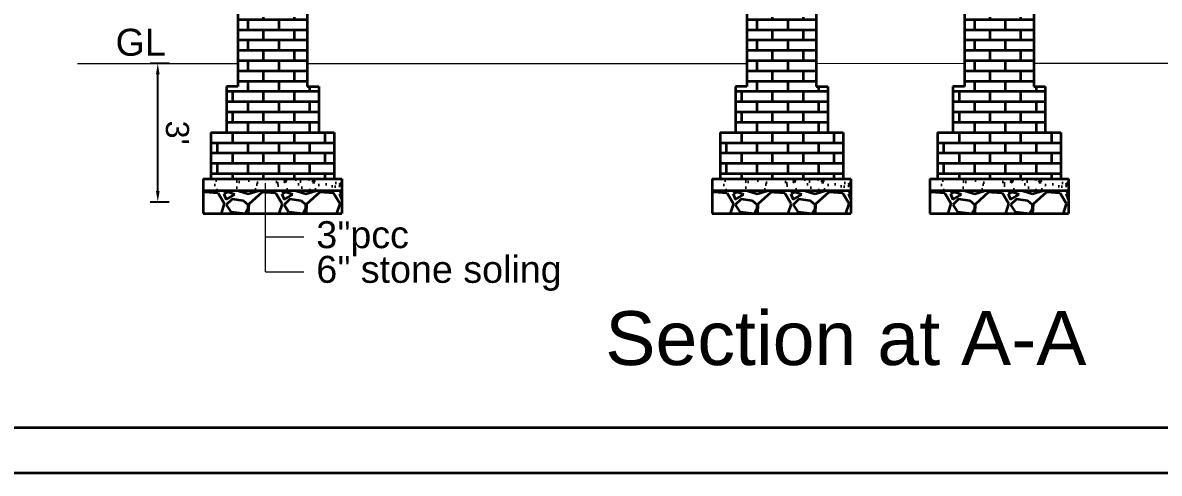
# Model space of a CAD drawing. Header units: inches. Extents: x 392906 to 410488, y -52747 to -40742.
# Drawn here: x 395127.8 to 395423.1, y -52746.6 to -52629.7 of the extents above; entities that cross this region are included whole.
import ezdxf

# ---------------------------------------------------------------- set-up
doc = ezdxf.new("R2010")
doc.units = ezdxf.units.IN
doc.header["$LTSCALE"] = 2
doc.header["$MEASUREMENT"] = 0
doc.header["$PDMODE"] = 34
doc.layers.get('0').update_dxf_attribs({"linetype": 'CONTINUOUS'})
doc.layers.get('DEFPOINTS').update_dxf_attribs({"color": 141, "linetype": 'CONTINUOUS'})
doc.layers.add('door', color=20, linetype='CONTINUOUS', lineweight=35)
doc.layers.add('Normal Wall', color=7, linetype='CONTINUOUS', lineweight=35, true_color=0xffaf89)
doc.styles.add('Lettring Text', font='arial.ttf')
doc.styles.get("Standard").update_dxf_attribs({"font": 'ARIALN.TTF'})
doc.dimstyles.new('Copy of Standard', dxfattribs={"dimtxt": 6, "dimasz": 2.875, "dimexe": 2, "dimexo": 4, "dimgap": 2, "dimtad": 1, "dimdec": 0, "dimrnd": 1, "dimzin": 0, "dimdsep": 46, "dimlunit": 4, "dimtxsty": 'Lettring Text', "dimcen": 0.1, "dimclrd": 7, "dimclre": 7, "dimclrt": 7, "dimazin": 0, "dimtfac": 0.645, "dimtdec": 0, "dimtmove": 1, "dimatfit": 0, "dimfxl": 3, "dimfxlon": 1, "dimtfillclr": 256, "dimtolj": 1, "dimtzin": 0, "dimlwd": -1, "dimlwe": -1, "dimarcsym": 2})
pattern_1 = [(228.0127875, (34147.0925, -21891.3475), (-120, -135), [2.01804, -199.7863207]), (184.96974073, (34145.7425, -21892.84754), (180, 15), [3.46302, -342.8388714]), (132.51044708, (34142.2925, -21893.1475), (150, -165), [2.44182, -241.74048894]), (267.273689, (34136.4425, -21896.89754), (15, 300), [3.15357, -312.2033706]), (292.83365418, (34136.2925, -21900.04754), (-75, 180), [3.092325, -306.1405969]), (357.273689, (34137.4925, -21902.89754), (-300, 15), [3.15357, -312.2033706]), (37.69424047, (34140.6425, -21903.04754), (-195, -150), [4.170435, -412.87272823]), (72.25532837, (34143.9425, -21900.49754), (105, 330), [3.93732, -389.79482245]), (121.42956562, (34145.1425, -21896.74754), (-120, 195), [3.16425, -313.26109665]), (175.2363583, (34143.4925, -21894.0475), (165, -15), [3.61248, -177.0114387]), (222.3974378, (34139.8925, -21893.74754), (-180, -165), [4.67172, -462.5006251]), (138.81407483, (34151.2925, -21897.0475), (-105, 90), [1.594515, -157.8576722]), (171.4692344, (34150.0925, -21895.99754), (195, -30), [3.033555, -300.32267124]), (225, (34147.093, -21895.548), (-2e-15, -15), [2.121315, -19.09188844]), (203.1985905, (34146.0425, -21893.7475), (75, 30), [1.14237, -113.0942266]), (291.8014095, (34144.9925, -21894.1975), (-15, 45), [1.615545, -79.1619271]), (30.9637565, (34145.5925, -21895.6975), (45, 30), [2.623935, -84.8403434]), (161.5650512, (34147.8425, -21894.3475), (30, -15), [1.897365, -45.5367999]), (16.38954033, (34136.2925, -21894.1975), (150, 45), [2.658, -263.1426772]), (70.34617594, (34138.8425, -21893.4475), (-60, -165), [2.229915, -220.7611162]), (293.1985905, (34147.8425, -21891.3475), (-30, 75), [2.284725, -111.9518716]), (343.61045967, (34148.7425, -21893.4475), (-150, 45), [2.658, -263.1426772]), (339.4439548, (34136.2925, -21903.4975), (-75, 30), [2.5632, -125.5968562]), (294.77514057, (34138.6925, -21904.3975), (-75, 165), [2.14767, -212.61964595]), (66.8014095, (34147.9925, -21906.3475), (30, 75), [2.284725, -111.9518716]), (17.35402464, (34148.8925, -21904.2475), (-195, -60), [2.514465, -248.9313542]), (69.4439548, (34140.6425, -21906.3475), (-30, -75), [1.2816, -126.8784562]), (101.3099325, (34147.0925, -21906.3475), (-15, 60), [0.76485, -75.7204427]), (165.9637565, (34146.9425, -21905.5975), (45, -15), [3.092325, -58.7542594]), (186.00900596, (34143.9425, -21904.84754), (150, 15), [2.86575, -283.7088476]), (303.6900675, (34145.5925, -21897.0475), (-15, 30), [2.16333, -51.91993913]), (353.15722659, (34146.7925, -21898.84754), (255, -30), [3.77691, -373.91343936]), (60.9453959, (34150.5425, -21899.2975), (-60, -105), [1.54434, -152.8901121]), (90, (34151.293, -21897.948), (-15, 15), [0.9, -14.1]), (120.25643716, (34143.6425, -21904.3975), (60, -105), [2.08386, -206.30279984]), (48.0127875, (34142.5925, -21902.5975), (120, 135), [4.03608, -197.7682807]), (0, (34145.293, -21899.598), (15, 15), [3.9, -11.1]), (325.30484647, (34149.1925, -21899.5975), (150, -105), [2.37171, -234.7991145]), (254.0546041, (34151.1425, -21900.9475), (-15, -60), [2.18403, -107.01761834]), (207.64597536, (34150.5425, -21903.04754), (-285, -150), [3.555975, -352.04211273]), (175.42607874, (34147.3925, -21904.69754), (-195, 15), [3.761985, -372.4361011])]
pattern_2 = [(228.0127875, (34279.3332, -21891.3475), (-120, -135), [2.01804, -199.7863207]), (184.96974073, (34277.9832, -21892.84754), (180, 15), [3.46302, -342.8388714]), (132.51044708, (34274.5332, -21893.1475), (150, -165), [2.44182, -241.74048894]), (267.273689, (34268.6832, -21896.89754), (15, 300), [3.15357, -312.2033706]), (292.83365418, (34268.5332, -21900.04754), (-75, 180), [3.092325, -306.1405969]), (357.273689, (34269.7332, -21902.89754), (-300, 15), [3.15357, -312.2033706]), (37.69424047, (34272.8832, -21903.04754), (-195, -150), [4.170435, -412.87272823]), (72.25532837, (34276.1832, -21900.49754), (105, 330), [3.93732, -389.79482245]), (121.42956562, (34277.3832, -21896.74754), (-120, 195), [3.16425, -313.26109665]), (175.2363583, (34275.7332, -21894.0475), (165, -15), [3.61248, -177.0114387]), (222.3974378, (34272.13323, -21893.74754), (-180, -165), [4.67172, -462.5006251]), (138.81407483, (34283.5332, -21897.0475), (-105, 90), [1.594515, -157.8576722]), (171.4692344, (34282.3332, -21895.99754), (195, -30), [3.033555, -300.32267124]), (225, (34279.333, -21895.548), (-2e-15, -15), [2.121315, -19.09188844]), (203.1985905, (34278.2832, -21893.7475), (75, 30), [1.14237, -113.0942266]), (291.8014095, (34277.2332, -21894.1975), (-15, 45), [1.615545, -79.1619271]), (30.9637565, (34277.8332, -21895.6975), (45, 30), [2.623935, -84.8403434]), (161.5650512, (34280.083, -21894.3475), (30, -15), [1.897365, -45.5367999]), (16.38954033, (34268.5332, -21894.1975), (150, 45), [2.658, -263.1426772]), (70.34617594, (34271.0832, -21893.4475), (-60, -165), [2.229915, -220.7611162]), (293.1985905, (34280.0832, -21891.3475), (-30, 75), [2.284725, -111.9518716]), (343.61045967, (34280.9832, -21893.4475), (-150, 45), [2.658, -263.1426772]), (339.4439548, (34268.5332, -21903.4975), (-75, 30), [2.5632, -125.5968562]), (294.77514057, (34270.9332, -21904.3975), (-75, 165), [2.14767, -212.61964595]), (66.8014095, (34280.2332, -21906.3475), (30, 75), [2.284725, -111.9518716]), (17.35402464, (34281.1332, -21904.2475), (-195, -60), [2.514465, -248.9313542]), (69.4439548, (34272.8832, -21906.3475), (-30, -75), [1.2816, -126.8784562]), (101.3099325, (34279.3332, -21906.3475), (-15, 60), [0.76485, -75.7204427]), (165.9637565, (34279.1832, -21905.5975), (45, -15), [3.092325, -58.7542594]), (186.00900596, (34276.1832, -21904.84754), (150, 15), [2.86575, -283.7088476]), (303.6900675, (34277.8332, -21897.0475), (-15, 30), [2.16333, -51.91993913]), (353.15722659, (34279.0332, -21898.84754), (255, -30), [3.77691, -373.91343936]), (60.9453959, (34282.7832, -21899.2975), (-60, -105), [1.54434, -152.8901121]), (90, (34283.533, -21897.948), (-15, 15), [0.9, -14.1]), (120.25643716, (34275.8832, -21904.3975), (60, -105), [2.08386, -206.30279984]), (48.0127875, (34274.8332, -21902.5975), (120, 135), [4.03608, -197.7682807]), (0, (34277.533, -21899.598), (15, 15), [3.9, -11.1]), (325.30484647, (34281.4332, -21899.5975), (150, -105), [2.37171, -234.7991145]), (254.0546041, (34283.3832, -21900.9475), (-15, -60), [2.18403, -107.01761834]), (207.64597536, (34282.7832, -21903.04754), (-285, -150), [3.555975, -352.04211273]), (175.42607874, (34279.6332, -21904.69754), (-195, 15), [3.761985, -372.4361011])]
pattern_3 = [(228.0127875, (34335.843, -21891.3475), (-120, -135), [2.01804, -199.7863207]), (184.96974073, (34334.493, -21892.84754), (180, 15), [3.46302, -342.8388714]), (132.51044708, (34331.043, -21893.1475), (150, -165), [2.44182, -241.74048894]), (267.273689, (34325.193, -21896.89754), (15, 300), [3.15357, -312.2033706]), (292.83365418, (34325.043, -21900.04754), (-75, 180), [3.092325, -306.1405969]), (357.273689, (34326.243, -21902.89754), (-300, 15), [3.15357, -312.2033706]), (37.69424047, (34329.393, -21903.04754), (-195, -150), [4.170435, -412.87272823]), (72.25532837, (34332.693, -21900.49754), (105, 330), [3.93732, -389.79482245]), (121.42956562, (34333.893, -21896.74754), (-120, 195), [3.16425, -313.26109665]), (175.2363583, (34332.243, -21894.0475), (165, -15), [3.61248, -177.0114387]), (222.3974378, (34328.643, -21893.74754), (-180, -165), [4.67172, -462.5006251]), (138.81407483, (34340.043, -21897.0475), (-105, 90), [1.594515, -157.8576722]), (171.4692344, (34338.843, -21895.99754), (195, -30), [3.033555, -300.32267124]), (225, (34335.843, -21895.548), (-2e-15, -15), [2.121315, -19.09188844]), (203.1985905, (34334.793, -21893.7475), (75, 30), [1.14237, -113.0942266]), (291.8014095, (34333.743, -21894.1975), (-15, 45), [1.615545, -79.1619271]), (30.9637565, (34334.343, -21895.6975), (45, 30), [2.623935, -84.8403434]), (161.5650512, (34336.593, -21894.3475), (30, -15), [1.897365, -45.5367999]), (16.38954033, (34325.043, -21894.1975), (150, 45), [2.658, -263.1426772]), (70.34617594, (34327.593, -21893.4475), (-60, -165), [2.229915, -220.7611162]), (293.1985905, (34336.593, -21891.3475), (-30, 75), [2.284725, -111.9518716]), (343.61045967, (34337.493, -21893.4475), (-150, 45), [2.658, -263.1426772]), (339.4439548, (34325.043, -21903.4975), (-75, 30), [2.5632, -125.5968562]), (294.77514057, (34327.443, -21904.3975), (-75, 165), [2.14767, -212.61964595]), (66.8014095, (34336.743, -21906.3475), (30, 75), [2.284725, -111.9518716]), (17.35402464, (34337.643, -21904.2475), (-195, -60), [2.514465, -248.9313542]), (69.4439548, (34329.393, -21906.3475), (-30, -75), [1.2816, -126.8784562]), (101.3099325, (34335.843, -21906.3475), (-15, 60), [0.76485, -75.7204427]), (165.9637565, (34335.693, -21905.5975), (45, -15), [3.092325, -58.7542594]), (186.00900596, (34332.693, -21904.84754), (150, 15), [2.86575, -283.7088476]), (303.6900675, (34334.343, -21897.0475), (-15, 30), [2.16333, -51.91993913]), (353.15722659, (34335.543, -21898.84754), (255, -30), [3.77691, -373.91343936]), (60.9453959, (34339.293, -21899.2975), (-60, -105), [1.54434, -152.8901121]), (90, (34340.043, -21897.948), (-15, 15), [0.9, -14.1]), (120.25643716, (34332.393, -21904.3975), (60, -105), [2.08386, -206.30279984]), (48.0127875, (34331.343, -21902.5975), (120, 135), [4.03608, -197.7682807]), (0, (34334.043, -21899.598), (15, 15), [3.9, -11.1]), (325.30484647, (34337.943, -21899.5975), (150, -105), [2.37171, -234.7991145]), (254.0546041, (34339.893, -21900.9475), (-15, -60), [2.18403, -107.01761834]), (207.64597536, (34339.293, -21903.04754), (-285, -150), [3.555975, -352.04211273]), (175.42607874, (34336.143, -21904.69754), (-195, 15), [3.761985, -372.4361011])]

# ---------------------------------------------------------------- blocks, each defined once
blk = doc.blocks.new('*D1350')
at = {"color": 7, "transparency": 16777216}
for p, q in [((395165.89, -52640.22), (395160.89, -52640.22)), ((395162.89, -52673.34), (395162.89, -52643.1)), ((395165.89, -52676.22), (395160.89, -52676.22))]:
    blk.add_line(p, q, dxfattribs=at)
at = {"color": 7, "linetype": 'ByBlock', "transparency": 16777216}
for points in [[(395163.37, -52643.1), (395162.41, -52643.1), (395162.89, -52640.22)], [(395163.37, -52673.34), (395162.41, -52673.34), (395162.89, -52676.22)]]:
    blk.add_solid(points, dxfattribs=at)
at = {"layer": 'DEFPOINTS', "color": 0, "linetype": 'ByBlock', "transparency": 16777216}
for p in [(395162.89, -52640.22), (395174.71, -52640.22), (395174.71, -52676.21)]:
    blk.add_point(p, dxfattribs=at)
at = {"color": 7, "linetype": 'ByBlock', "lineweight": 5, "transparency": 16777216, "insert": (395167.96, -52658.22), "char_height": 6, "attachment_point": 5, "rotation": 270.0012, "style": 'Lettring Text'}
blk.add_mtext("\\A1;3'", dxfattribs=at)

msp = doc.modelspace()

# ---------------------------------------------------------------- hatches: boundary and pattern name
at = {"layer": 'door', "ltscale": 0.5, "transparency": 33554648}
h = msp.add_hatch(dxfattribs=at)
h.set_pattern_fill('AR-BRSTD', color=256)
h.set_pattern_definition([(0, (239790.3857, -25734.7872), (0, 2.667), []), (90, (239790.3857, -25734.787), (-4, 2.667), [2.667, -2.667])])
h.paths.add_polyline_path([(395201.71, -52628.21), (395183.71, -52628.21), (395183.71, -52646.21), (395201.71, -52646.21)])
h.paths.add_polyline_path([(395204.71, -52646.21), (395180.71, -52646.21), (395180.71, -52658.21), (395201.71, -52658.21), (395204.71, -52658.21)])
h.paths.add_polyline_path([(395208.71, -52658.21), (395201.71, -52658.21), (395180.71, -52658.21), (395176.71, -52658.21), (395176.71, -52670.21), (395208.71, -52670.21)])
h = msp.add_hatch(dxfattribs=at)
h.set_pattern_fill('AR-BRSTD', color=256)
h.set_pattern_definition([(0, (239922.6264, -25734.7872), (0, 2.667), []), (90, (239922.6264, -25734.787), (-4, 2.667), [2.667, -2.667])])
h.paths.add_polyline_path([(395333.95, -52628.21), (395315.95, -52628.21), (395315.95, -52646.21), (395333.95, -52646.21)])
h.paths.add_polyline_path([(395336.95, -52646.21), (395312.95, -52646.21), (395312.95, -52658.21), (395333.95, -52658.21), (395336.95, -52658.21)])
h.paths.add_polyline_path([(395340.95, -52658.21), (395333.95, -52658.21), (395312.95, -52658.21), (395308.95, -52658.21), (395308.95, -52670.21), (395340.95, -52670.21)])
h = msp.add_hatch(dxfattribs=at)
h.set_pattern_fill('AR-BRSTD', color=256)
h.set_pattern_definition([(0, (239979.1361, -25734.7872), (0, 2.667), []), (90, (239979.136, -25734.787), (-4, 2.667), [2.667, -2.667])])
h.paths.add_polyline_path([(395390.46, -52628.21), (395372.46, -52628.21), (395372.46, -52646.21), (395390.46, -52646.21)])
h.paths.add_polyline_path([(395393.46, -52646.21), (395369.46, -52646.21), (395369.46, -52658.21), (395390.46, -52658.21), (395393.46, -52658.21)])
h.paths.add_polyline_path([(395397.46, -52658.21), (395390.46, -52658.21), (395369.46, -52658.21), (395365.46, -52658.21), (395365.46, -52670.21), (395397.46, -52670.21)])
at = {"layer": 'door', "ltscale": 0.5}
h = msp.add_hatch(dxfattribs=at)
h.set_pattern_fill('AR-CONC', color=256, style=0)
h.set_pattern_definition([(50, (390424.967, 15772.666), (7.17260183, -0.62752135), [0.75, -8.25]), (355, (390424.967, 15772.666), (-1.3875133, 7.5219213), [0.6, -6.6]), (100.4514, (390425.565, 15772.6136), (5.7850938, 6.8943954), [0.6374019, -7.0114211]), (46.1842, (390424.967, 15774.666), (10.6724105, -1.6551901), [1.125, -12.375]), (96.6356, (390425.856, 15774.528), (9.346627, 9.7411787), [0.9561029, -10.51713]), (351.1842, (390424.967, 15774.666), (9.3466195, 9.741186), [0.9, -9.9]), (21, (390425.967, 15774.166), (5.9690705, -4.0261889), [0.75, -8.25]), (326, (390425.967, 15774.166), (2.4331533, 7.25150045), [0.6, -6.6]), (71.4514, (390426.4645, 15773.8304), (8.4022263, 3.225305), [0.6374019, -7.0114211]), (37.5, (390424.967, 15772.6659), (0.12159855, 3.32893854), [0, -6.52, 0, -6.7, 0, -6.625]), (7.5, (390424.967, 15772.666), (2.63069537, 3.94411712), [0, -3.82, 0, -6.37, 0, -2.525]), (327.5, (390422.737, 15772.666), (5.33822436, -0.22554872), [0, -2.5, 0, -7.8, 0, -10.35]), (317.5, (390421.737, 15772.666), (5.8318617, 1.00104982), [0, -3.25, 0, -5.18, 0, -7.35])])
h.paths.add_polyline_path([(395210.71, -52670.21), (395174.71, -52670.21), (395174.71, -52673.21), (395210.71, -52673.21)])
h = msp.add_hatch(dxfattribs=at)
h.set_pattern_fill('AR-CONC', color=256, style=0)
h.set_pattern_definition([(50, (390557.208, 15772.666), (7.17260183, -0.62752135), [0.75, -8.25]), (355, (390557.208, 15772.666), (-1.3875133, 7.5219213), [0.6, -6.6]), (100.4514, (390557.8055, 15772.6136), (5.7850938, 6.8943954), [0.6374019, -7.0114211]), (46.1842, (390557.208, 15774.666), (10.6724105, -1.6551901), [1.125, -12.375]), (96.6356, (390558.097, 15774.528), (9.346627, 9.7411787), [0.9561029, -10.51713]), (351.1842, (390557.208, 15774.666), (9.3466195, 9.741186), [0.9, -9.9]), (21, (390558.208, 15774.166), (5.9690705, -4.0261889), [0.75, -8.25]), (326, (390558.208, 15774.166), (2.4331533, 7.25150045), [0.6, -6.6]), (71.4514, (390558.705, 15773.8304), (8.4022263, 3.225305), [0.6374019, -7.0114211]), (37.5, (390557.2078, 15772.6659), (0.12159855, 3.32893854), [0, -6.52, 0, -6.7, 0, -6.625]), (7.5, (390557.2078, 15772.666), (2.63069537, 3.94411712), [0, -3.82, 0, -6.37, 0, -2.525]), (327.5, (390554.9778, 15772.666), (5.33822436, -0.22554872), [0, -2.5, 0, -7.8, 0, -10.35]), (317.5, (390553.978, 15772.666), (5.8318617, 1.00104982), [0, -3.25, 0, -5.18, 0, -7.35])])
h.paths.add_polyline_path([(395342.95, -52670.21), (395306.95, -52670.21), (395306.95, -52673.21), (395342.95, -52673.21)])
h = msp.add_hatch(dxfattribs=at)
h.set_pattern_fill('AR-CONC', color=256, style=0)
h.set_pattern_definition([(50, (390613.7176, 15772.666), (7.17260183, -0.62752135), [0.75, -8.25]), (355, (390613.7176, 15772.666), (-1.3875133, 7.5219213), [0.6, -6.6]), (100.4514, (390614.315, 15772.6136), (5.7850938, 6.8943954), [0.6374019, -7.0114211]), (46.1842, (390613.718, 15774.666), (10.6724105, -1.6551901), [1.125, -12.375]), (96.6356, (390614.607, 15774.528), (9.346627, 9.7411787), [0.9561029, -10.51713]), (351.1842, (390613.718, 15774.666), (9.3466195, 9.741186), [0.9, -9.9]), (21, (390614.7176, 15774.166), (5.9690705, -4.0261889), [0.75, -8.25]), (326, (390614.7176, 15774.166), (2.4331533, 7.25150045), [0.6, -6.6]), (71.4514, (390615.215, 15773.8304), (8.4022263, 3.225305), [0.6374019, -7.0114211]), (37.5, (390613.7176, 15772.6659), (0.12159855, 3.32893854), [0, -6.52, 0, -6.7, 0, -6.625]), (7.5, (390613.7176, 15772.666), (2.63069537, 3.94411712), [0, -3.82, 0, -6.37, 0, -2.525]), (327.5, (390611.4876, 15772.666), (5.33822436, -0.22554872), [0, -2.5, 0, -7.8, 0, -10.35]), (317.5, (390610.4876, 15772.666), (5.8318617, 1.00104982), [0, -3.25, 0, -5.18, 0, -7.35])])
h.paths.add_polyline_path([(395399.46, -52670.21), (395363.46, -52670.21), (395363.46, -52673.21), (395399.46, -52673.21)])
at = {"layer": 'door', "ltscale": 0.5, "transparency": 33554648}
h = msp.add_hatch(dxfattribs=at)
h.set_pattern_fill('GRAVEL', color=256, scale=15)
h.set_pattern_definition(pattern_1)
h.paths.add_polyline_path([(395190.85, -52673.21), (395174.71, -52673.21), (395174.71, -52679.21), (395190.85, -52679.21)])
h = msp.add_hatch(dxfattribs=at)
h.set_pattern_fill('GRAVEL', color=256, scale=15)
h.set_pattern_definition(pattern_1)
h.paths.add_polyline_path([(395210.71, -52679.21), (395210.71, -52673.21), (395190.85, -52673.21), (395190.85, -52679.21)])
h = msp.add_hatch(dxfattribs=at)
h.set_pattern_fill('GRAVEL', color=256, scale=15)
h.set_pattern_definition(pattern_2)
h.paths.add_polyline_path([(395323.1, -52673.21), (395306.95, -52673.21), (395306.95, -52679.21), (395323.1, -52679.21)])
h = msp.add_hatch(dxfattribs=at)
h.set_pattern_fill('GRAVEL', color=256, scale=15)
h.set_pattern_definition(pattern_2)
h.paths.add_polyline_path([(395342.95, -52679.21), (395342.95, -52673.21), (395323.1, -52673.21), (395323.1, -52679.21)])
h = msp.add_hatch(dxfattribs=at)
h.set_pattern_fill('GRAVEL', color=256, scale=15)
h.set_pattern_definition(pattern_3)
h.paths.add_polyline_path([(395379.61, -52673.21), (395363.46, -52673.21), (395363.46, -52679.21), (395379.61, -52679.21)])
h = msp.add_hatch(dxfattribs=at)
h.set_pattern_fill('GRAVEL', color=256, scale=15)
h.set_pattern_definition(pattern_3)
h.paths.add_polyline_path([(395399.46, -52679.21), (395399.46, -52673.21), (395379.61, -52673.21), (395379.61, -52679.21)])

# ---------------------------------------------------------------- linework, layer by layer
at = {"color": 7, "linetype": 'ByBlock', "lineweight": 5, "ltscale": 10}
for p, q in [((395142.07, -52640.22), (395183.71, -52640.22)), ((395201.71, -52640.22), (395315.95, -52640.22)), ((395333.95, -52640.22), (395372.46, -52640.21)), ((395390.46, -52640.21), (395537.45, -52640.2))]:
    msp.add_line(p, q, dxfattribs=at)
at = {"color": 7, "linetype": 'ByBlock', "lineweight": 5}
for p, q in [((395190.85, -52694.38), (395190.85, -52671.31)), ((395190.85, -52685.28), (395200.85, -52685.28)), ((395190.85, -52694.38), (395200.85, -52694.38))]:
    msp.add_line(p, q, dxfattribs=at)
at = {"layer": 'door', "ltscale": 0.5}
for p, q in [((395183.71, -52622.21), (395183.71, -52646.21)), ((395201.71, -52622.21), (395201.71, -52646.21)), ((395315.95, -52622.21), (395315.95, -52646.21)), ((395333.95, -52622.21), (395333.95, -52646.21)), ((395372.46, -52622.21), (395372.46, -52646.21)), ((395390.46, -52622.21), (395390.46, -52646.21)), ((395180.71, -52646.21), (395180.71, -52658.21)), ((395183.71, -52646.21), (395180.71, -52646.21)), ((395201.71, -52646.21), (395204.71, -52646.21)), ((395204.71, -52646.21), (395204.71, -52658.21)), ((395312.95, -52646.21), (395312.95, -52658.21)), ((395315.95, -52646.21), (395312.95, -52646.21)), ((395333.95, -52646.21), (395336.95, -52646.21)), ((395336.95, -52646.21), (395336.95, -52658.21)), ((395369.46, -52646.21), (395369.46, -52658.21)), ((395372.46, -52646.21), (395369.46, -52646.21)), ((395390.46, -52646.21), (395393.46, -52646.21)), ((395393.46, -52646.21), (395393.46, -52658.21)), ((395176.71, -52658.21), (395180.71, -52658.21)), ((395176.71, -52658.21), (395176.71, -52670.21)), ((395204.71, -52658.21), (395208.71, -52658.21)), ((395208.71, -52658.21), (395208.71, -52670.21)), ((395308.95, -52658.21), (395312.95, -52658.21)), ((395308.95, -52658.21), (395308.95, -52670.21)), ((395336.95, -52658.21), (395340.95, -52658.21)), ((395340.95, -52658.21), (395340.95, -52670.21)), ((395365.46, -52658.21), (395369.46, -52658.21)), ((395365.46, -52658.21), (395365.46, -52670.21)), ((395393.46, -52658.21), (395397.46, -52658.21)), ((395397.46, -52658.21), (395397.46, -52670.21)), ((395174.71, -52670.21), (395210.71, -52670.21)), ((395174.71, -52670.21), (395174.71, -52679.21)), ((395210.71, -52670.21), (395210.71, -52679.21)), ((395306.95, -52670.21), (395342.95, -52670.21)), ((395306.95, -52670.21), (395306.95, -52679.21)), ((395342.95, -52670.21), (395342.95, -52679.21)), ((395363.46, -52670.21), (395399.46, -52670.21)), ((395363.46, -52670.21), (395363.46, -52679.21)), ((395399.46, -52670.21), (395399.46, -52679.21)), ((395174.71, -52673.21), (395210.71, -52673.21)), ((395306.95, -52673.21), (395342.95, -52673.21)), ((395363.46, -52673.21), (395399.46, -52673.21)), ((395174.71, -52679.21), (395210.71, -52679.21)), ((395306.95, -52679.21), (395342.95, -52679.21)), ((395363.46, -52679.21), (395399.46, -52679.21))]:
    msp.add_line(p, q, dxfattribs=at)
at = {"layer": 'Normal Wall'}
for points in [[(394936.21, -51996.12), (395994.22, -51996.12), (395994.22, -52746.65), (394936.21, -52746.65)], [(394936.21, -51996.12), (395994.22, -51996.12), (395994.22, -52746.65), (394936.21, -52746.65)], [(395982.31, -52008.03), (394960.03, -52008.03), (394960.03, -52734.74), (395982.31, -52734.74)], [(395982.31, -52008.03), (394960.03, -52008.03), (394960.03, -52734.74), (395982.31, -52734.74)]]:
    msp.add_lwpolyline(points, close=True, dxfattribs=at)

# ---------------------------------------------------------------- texts
at = {"color": 7, "linetype": 'ByBlock', "lineweight": 5}
for s, insert, char_height, width, attachment_point in [('{\\fArial CE|b0|i0|c0|p34;GL}', (395151.93, -52631.24), 7, 174.1012, 1), ("{\\fArial CE|b0|i0|c238|p34;3'}'{\\fArial CE|b0|i0|c238|p34;pcc}", (395204.07, -52681.2), 7, 174.1012, 1), ("{\\fArial CE|b0|i0|c0|p34;6\\fArial CE|b0|i0|c238|p34;'}'{\\fArial CE|b0|i0|c238|p34; \\fArial CE|b0|i0|c0|p34;stone\\fArial CE|b0|i0|c238|p34; soling}", (395204.07, -52690.2), 7, 174.1012, 1), ('{\\fArial CE|b0|i0|c0|p34;Section at A-A}', (395341.65, -52711.66), 14, 235.547, 5)]:
    msp.add_mtext(s, dxfattribs=dict(at, insert=insert, char_height=char_height, width=width, attachment_point=attachment_point))

# ---------------------------------------------------------------- dimensions: what is measured, and where the dimension line sits
dim = msp.add_aligned_dim(p1=(395174.71, -52676.21), p2=(395174.71, -52640.22), distance=11.82, dimstyle='Copy of Standard', dxfattribs=at)
dim.commit()
dim.dimension.update_dxf_attribs({"geometry": '*D1350', "text_midpoint": (395167.96, -52658.22)})

doc.saveas('drawing.dxf')
